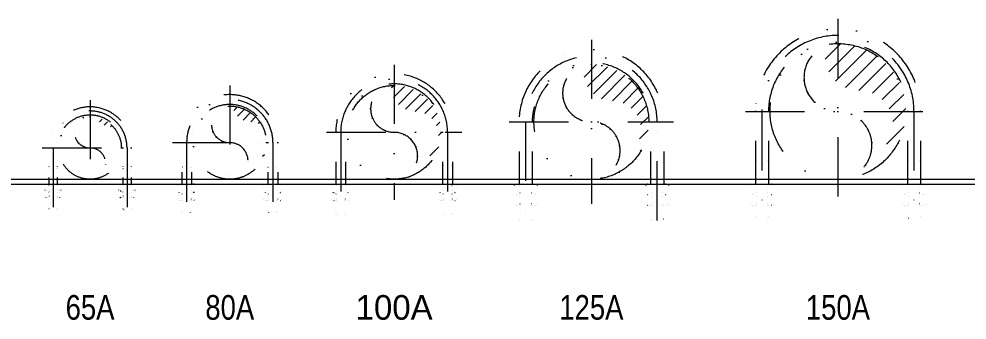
# Model space of a CAD drawing. Extents: x 0 to 90799, y 0 to 77868.
# Drawn here: x 19042 to 20195, y 9003 to 9370 of the extents above; entities that cross this region are included whole.
import ezdxf
from ezdxf.enums import TextEntityAlignment as Align

# ---------------------------------------------------------------- set-up
doc = ezdxf.new("R2010")
doc.units = 0
doc.header["$LTSCALE"] = 30
doc.header["$MEASUREMENT"] = 0
doc.linetypes.add('DGN Style 4', pattern=[4.8, 2.4, -1.2, 0, -1.2])
doc.linetypes.add('DGN Style 6', pattern=[5.7, 0, -1.2, 2.1, -1.2, 0, -1.2])
for name, color, linetype, lineweight in [('L(c)', 1, 'DGN Style 4', 5), ('L(txt)', 2, 'Continuous', 13), ('m_a2', 6, 'DGN Style 6', 5)]:
    doc.layers.add(name, color=color, linetype=linetype, lineweight=lineweight)
doc.styles.add('Style-ENGINEERING', font='ENGINEERING.shx')

# ---------------------------------------------------------------- blocks, each defined once
blk = doc.blocks.new('*U825')
for p, q in [((-28.5, 20.1), (-11.7, 36.9)), ((-27.5, 11.3), (-2.4, 36.4)), ((-23.7, 5.2), (5.2, 34.1)), ((-18.1, 0.9), (11.6, 30.6)), ((-10.2, -1.1), (17.1, 26.2)), ((-1.9, -2.7), (21.6, 20.8)), ((4, -6.8), (25.2, 14.5)), ((7.9, -12.7), (27.7, 7.1)), ((9.5, -21.1), (28.5, -2)), ((3.5, -36.9), (26.2, -14.2))]:
    blk.add_line(p, q)
blk = doc.blocks.new('*U824')
blk.add_circle((0, 0), 38.1)
for centre, start, end in [((0, 19.1), 89.9989, 270.0011), ((0, -19.1), 270.0011, 89.9989)]:
    blk.add_arc(centre, 19.1, start, end)
blk.add_blockref('*U825', (9.6, 1.1))
blk = doc.blocks.new('*U827')
for p, q in [((-50, 12.5), (-50, -31.7)), ((-40, 12.5), (-40, -31.7)), ((40, 12.5), (40, -31.7)), ((50, 12.5), (50, -31.7)), ((-50, -10.3), (-48.7, -12.5)), ((-40, -10.3), (-41.2, -12.5)), ((40, -10.3), (41.3, -12.5)), ((50, -10.3), (48.8, -12.5)), ((-40, -12.5), (-50, -12.5)), ((-48.7, -12.5), (-48.7, -31.7)), ((-41.2, -12.5), (-41.2, -31.7)), ((40, -12.5), (50, -12.5)), ((41.3, -12.5), (41.3, -31.7)), ((48.8, -12.5), (48.8, -31.7)), ((-53.3, -31.7), (-54.8, -32.6)), ((-54.8, -38.8), (-54.8, -32.7)), ((-36.8, -31.7), (-53.3, -31.7)), ((-49.9, -38.1), (-49.9, -33.3)), ((-40.1, -38.1), (-40.1, -33.3)), ((-36.8, -31.7), (-35.2, -32.6)), ((-35.2, -38.8), (-35.2, -32.7)), ((4.2, -25.4), (4.5, -25)), ((36.8, -31.7), (35.2, -32.6)), ((35.2, -38.8), (35.2, -32.7)), ((36.8, -31.7), (53.3, -31.7)), ((40.1, -38.1), (40.1, -33.3)), ((49.9, -38.1), (49.9, -33.3)), ((53.3, -31.7), (54.8, -32.6)), ((54.8, -38.8), (54.8, -32.7)), ((-53.3, -39.7), (-54.8, -38.8)), ((-53.3, -39.7), (-54.8, -40.6)), ((-54.8, -40.6), (-54.8, -46.7)), ((-36.8, -39.7), (-53.3, -39.7)), ((-36.8, -39.7), (-53.3, -39.7)), ((-49.9, -41.3), (-49.9, -46.1)), ((-40.1, -41.3), (-40.1, -46.1)), ((-36.8, -39.7), (-35.2, -38.8)), ((-36.8, -39.7), (-35.2, -40.6)), ((-35.2, -40.6), (-35.2, -46.7)), ((36.8, -39.7), (35.2, -38.8)), ((36.8, -39.7), (35.2, -40.6)), ((35.2, -40.6), (35.2, -46.7)), ((36.8, -39.7), (53.3, -39.7)), ((36.8, -39.7), (53.3, -39.7)), ((40.1, -41.3), (40.1, -46.1)), ((49.9, -41.3), (49.9, -46.1)), ((53.3, -39.7), (54.8, -38.8)), ((53.3, -39.7), (54.8, -40.6)), ((54.8, -40.6), (54.8, -46.7)), ((-53.3, -47.7), (-54.8, -46.8)), ((-36.8, -47.7), (-53.3, -47.7)), ((-50, -47.7), (-50, -61.3)), ((-48.7, -47.7), (-48.7, -62.5)), ((-41.2, -47.7), (-41.2, -62.5)), ((-40, -47.7), (-40, -61.3)), ((-36.8, -47.7), (-35.2, -46.8)), ((36.8, -47.7), (35.2, -46.8)), ((36.8, -47.7), (53.3, -47.7)), ((40, -47.7), (40, -61.3)), ((41.3, -47.7), (41.3, -62.5)), ((48.8, -47.7), (48.8, -62.5)), ((50, -47.7), (50, -61.3)), ((53.3, -47.7), (54.8, -46.8)), ((-40, -61.3), (-50, -61.3)), ((-50, -61.3), (-48.7, -62.5)), ((-41.2, -62.5), (-48.7, -62.5)), ((-40, -61.3), (-41.2, -62.5)), ((40, -61.3), (50, -61.3)), ((40, -61.3), (41.3, -62.5)), ((41.3, -62.5), (48.8, -62.5)), ((50, -61.3), (48.8, -62.5))]:
    blk.add_line(p, q)
for centre, radius, start, end in [((0, 12.5), 50, 0, 180), ((0, 12.5), 40, 0, 180), ((-53.6, -36.2), 4.72, 38.8105, 74.9755), ((-45, -40), 8.33, 53.8846, 126.1154), ((-36.4, -36.2), 4.72, 105.0245, 141.1895), ((36.4, -36.2), 4.72, 38.8105, 74.9755), ((45, -40), 8.33, 53.8846, 126.1154), ((53.6, -36.2), 4.72, 105.0245, 141.1895), ((-53.6, -35.1), 4.72, 285.0245, 321.1895), ((-53.6, -44.2), 4.72, 38.8105, 74.9755), ((-53.6, -43.1), 4.72, 285.0245, 321.1895), ((-45, -31.3), 8.33, 233.8846, 306.1154), ((-45, -48), 8.33, 53.8846, 126.1154), ((-45, -39.3), 8.33, 233.8846, 306.1154), ((-36.4, -35.1), 4.72, 218.8105, 254.9755), ((-36.4, -44.2), 4.72, 105.0245, 141.1895), ((-36.4, -43.1), 4.72, 218.8105, 254.9755), ((36.4, -35.1), 4.72, 285.0245, 321.1895), ((36.4, -44.2), 4.72, 38.8105, 74.9755), ((36.4, -43.1), 4.72, 285.0245, 321.1895), ((45, -31.3), 8.33, 233.8846, 306.1154), ((45, -48), 8.33, 53.8846, 126.1154), ((45, -39.3), 8.33, 233.8846, 306.1154), ((53.6, -35.1), 4.72, 218.8105, 254.9755), ((53.6, -44.2), 4.72, 105.0245, 141.1895), ((53.6, -43.1), 4.72, 218.8105, 254.9755)]:
    blk.add_arc(centre, radius, start, end)
blk = doc.blocks.new('*U826')
at = {"layer": 'L(c)'}
for p, q in [((-45, 12.5), (-45, -62.5)), ((45, 12.5), (45, -62.5))]:
    blk.add_line(p, q, dxfattribs=at)
blk.add_arc((0, 12.5), 45, 0, 180, dxfattribs=at)
at = {"layer": 'm_a2'}
blk.add_blockref('*U827', (0, 0), dxfattribs=at)
blk = doc.blocks.new('*U823')
at = {"layer": 'L(c)'}
for p, q in [((0, 66.6), (0, -49.7)), ((-58.1, 8.4), (58.2, 8.4))]:
    blk.add_line(p, q, dxfattribs=at)
blk.add_blockref('*U826', (0, -4.1), dxfattribs=at)
at = {"layer": 'm_a2'}
blk.add_blockref('*U824', (0, 8.4), dxfattribs=at)
blk = doc.blocks.new('*U830')
for p, q in [((-33.4, 21.8), (-11.9, 43.3)), ((-31.6, 12.3), (-1.6, 42.3)), ((-27.1, 5.5), (6.9, 39.5)), ((-20.4, 0.8), (14.2, 35.5)), ((-11.1, -1.2), (20.4, 30.3)), ((-1.9, -3.2), (25.5, 24.1)), ((4.8, -7.9), (29.6, 16.9)), ((9.3, -14.7), (32.4, 8.4)), ((11.1, -24.2), (33.4, -1.9)), ((3.3, -43.3), (31, -15.6))]:
    blk.add_line(p, q)
blk = doc.blocks.new('*U829')
blk.add_circle((0, 0), 44.5)
for centre, start, end in [((0, 22.3), 89.9989, 270.0011), ((0, -22.3), 270.0011, 89.9989)]:
    blk.add_arc(centre, 22.3, start, end)
blk.add_blockref('*U830', (11.1, 1.2))
blk = doc.blocks.new('*U832')
for p, q in [((-58.5, 13.3), (-58.5, -37.3)), ((-46.5, 13.3), (-46.5, -37.3)), ((46.5, 13.3), (46.5, -37.3)), ((58.5, 13.3), (58.5, -37.3)), ((-57.3, -16.7), (-58.5, -14.6)), ((-46.5, -16.7), (-58.5, -16.7)), ((-57.3, -16.7), (-57.3, -37.3)), ((-47.8, -16.7), (-46.5, -14.6)), ((-47.8, -16.7), (-47.8, -37.3)), ((47.7, -16.7), (46.5, -14.6)), ((46.5, -16.7), (58.5, -16.7)), ((47.7, -16.7), (47.7, -37.3)), ((57.2, -16.7), (58.5, -14.6)), ((57.2, -16.7), (57.2, -37.3)), ((4.8, -31), (5.2, -30.6)), ((-61.5, -37.3), (-63.5, -38.4)), ((-63.5, -38.4), (-63.5, -46.2)), ((-43.5, -37.3), (-61.5, -37.3)), ((-58, -39.3), (-58, -45.3)), ((-47, -39.3), (-47, -45.3)), ((-43.5, -37.3), (-41.6, -38.4)), ((-41.6, -38.4), (-41.6, -46.2)), ((43.5, -37.3), (41.5, -38.4)), ((41.5, -38.4), (41.5, -46.2)), ((43.5, -37.3), (61.5, -37.3)), ((47, -39.3), (47, -45.3)), ((58, -39.3), (58, -45.3)), ((61.5, -37.3), (63.4, -38.4)), ((63.4, -38.4), (63.4, -46.2)), ((-61.5, -47.3), (-63.5, -46.2)), ((-61.5, -47.3), (-63.5, -48.4)), ((-63.5, -56.2), (-63.5, -48.4)), ((-61.5, -57.3), (-63.5, -56.2)), ((-43.5, -47.3), (-61.5, -47.3)), ((-43.5, -47.3), (-61.5, -47.3)), ((-43.5, -47.3), (-61.5, -47.3)), ((-43.5, -57.3), (-61.5, -57.3)), ((-58.5, -57.3), (-58.5, -70.5)), ((-58, -55.3), (-58, -49.3)), ((-57.3, -57.3), (-57.3, -71.7)), ((-47.8, -57.3), (-47.8, -71.7)), ((-47, -55.3), (-47, -49.3)), ((-46.5, -57.3), (-46.5, -70.5)), ((-43.5, -47.3), (-41.6, -46.2)), ((-43.5, -47.3), (-41.6, -48.4)), ((-43.5, -57.3), (-41.6, -56.2)), ((-41.6, -56.2), (-41.6, -48.4)), ((43.5, -47.3), (41.5, -46.2)), ((43.5, -47.3), (41.5, -48.4)), ((41.5, -56.2), (41.5, -48.4)), ((43.5, -57.3), (41.5, -56.2)), ((43.5, -47.3), (61.5, -47.3)), ((43.5, -47.3), (61.5, -47.3)), ((43.5, -47.3), (61.5, -47.3)), ((43.5, -57.3), (61.5, -57.3)), ((46.5, -57.3), (46.5, -70.5)), ((47, -55.3), (47, -49.3)), ((47.7, -57.3), (47.7, -71.7)), ((57.2, -57.3), (57.2, -71.7)), ((58, -55.3), (58, -49.3)), ((58.5, -57.3), (58.5, -70.5)), ((61.5, -47.3), (63.4, -46.2)), ((61.5, -47.3), (63.4, -48.4)), ((61.5, -57.3), (63.4, -56.2)), ((63.4, -56.2), (63.4, -48.4)), ((-58.5, -70.5), (-46.5, -70.5)), ((-58.5, -70.5), (-57.3, -71.7)), ((-57.3, -71.7), (-47.8, -71.7)), ((-47.8, -71.7), (-46.5, -70.5)), ((58.5, -70.5), (46.5, -70.5)), ((47.7, -71.7), (46.5, -70.5)), ((57.2, -71.7), (47.7, -71.7)), ((58.5, -70.5), (57.2, -71.7))]:
    blk.add_line(p, q)
for centre, radius, start, end in [((0, 13.2), 58.5, 0, 180), ((0, 13.2), 46.5, 0, 180), ((-60.7, -40.2), 2.87, 17.5987, 90), ((-60.7, -44.5), 2.87, 270, 342.4013), ((-52.5, -45.8), 8.52, 49.932, 130.068), ((-52.5, -38.8), 8.52, 229.932, 310.068), ((-44.3, -40.2), 2.87, 90, 162.4013), ((-44.3, -44.5), 2.87, 197.5987, 270), ((44.3, -40.2), 2.87, 17.5987, 90), ((44.3, -44.5), 2.87, 270, 342.4013), ((52.5, -45.8), 8.52, 49.932, 130.068), ((52.5, -38.8), 8.52, 229.932, 310.068), ((60.7, -40.2), 2.87, 90, 162.4013), ((60.7, -44.5), 2.87, 197.5987, 270), ((-60.7, -50.2), 2.87, 17.5987, 90), ((-60.7, -54.5), 2.87, 270, 342.4013), ((-52.5, -55.8), 8.52, 49.932, 130.068), ((-52.5, -48.8), 8.52, 229.932, 310.068), ((-44.3, -50.2), 2.87, 90, 162.4013), ((-44.3, -54.5), 2.87, 197.5987, 270), ((44.3, -50.2), 2.87, 17.5987, 90), ((44.3, -54.5), 2.87, 270, 342.4013), ((52.5, -55.8), 8.52, 49.932, 130.068), ((52.5, -48.8), 8.52, 229.932, 310.068), ((60.7, -50.2), 2.87, 90, 162.4013), ((60.7, -54.5), 2.87, 197.5987, 270)]:
    blk.add_arc(centre, radius, start, end)
blk = doc.blocks.new('*U831')
at = {"layer": 'L(c)'}
for p, q in [((-52.5, 13.3), (-52.5, -71.7)), ((52.5, 13.3), (52.5, -71.7))]:
    blk.add_line(p, q, dxfattribs=at)
blk.add_arc((0, 13.2), 52.5, 0, 180, dxfattribs=at)
at = {"layer": 'm_a2'}
blk.add_blockref('*U832', (0, 0), dxfattribs=at)
blk = doc.blocks.new('*U828')
at = {"layer": 'L(c)'}
for p, q in [((0, 77.3), (0, -61.8)), ((-69.5, 7.7), (69.6, 7.7))]:
    blk.add_line(p, q, dxfattribs=at)
at = {"layer": 'm_a2'}
for name, p in [('*U831', (0, -5.5)), ('*U829', (0, 7.7))]:
    blk.add_blockref(name, p, dxfattribs=at)
blk = doc.blocks.new('*U835')
for p, q in [((-42.9, 27.7), (-14.8, 55.7)), ((-40.5, 15.7), (-1.8, 54.3)), ((-34.6, 7.1), (9, 50.8)), ((-26.1, 1.2), (18.3, 45.6)), ((-14.3, -1.4), (26.1, 39)), ((-2.4, -4), (32.7, 31.1)), ((6.1, -9.9), (37.9, 21.9)), ((11.9, -18.5), (41.5, 11.1)), ((14.3, -30.6), (42.9, -2)), ((3.5, -55.7), (40, -19.2))]:
    blk.add_line(p, q)
blk = doc.blocks.new('*U834')
blk.add_circle((0, 0), 57.1)
for centre, start, end in [((0, 28.6), 89.9989, 270.0011), ((0, -28.6), 270.0011, 89.9989)]:
    blk.add_arc(centre, 28.6, start, end)
blk.add_blockref('*U835', (14.3, 1.4))
blk = doc.blocks.new('*U837')
for p, q in [((-71, 14.5), (-71, -48.6)), ((-59, 14.5), (-59, -48.6)), ((59, 14.5), (59, -48.6)), ((71, 14.5), (71, -48.6)), ((-69.8, -25.5), (-71, -23.3)), ((-59, -25.5), (-71, -25.5)), ((-69.8, -25.5), (-69.8, -48.6)), ((-60.3, -25.5), (-59, -23.3)), ((-60.3, -25.5), (-60.3, -48.6)), ((60.2, -25.5), (59, -23.3)), ((59, -25.5), (71, -25.5)), ((60.2, -25.5), (60.2, -48.6)), ((69.7, -25.5), (71, -23.3)), ((69.7, -25.5), (69.7, -48.6)), ((3.5, -42.4), (3.7, -42.3)), ((-74, -48.6), (-76, -49.8)), ((-76, -49.8), (-76, -57.5)), ((-74, -58.6), (-76, -57.5)), ((-56, -48.6), (-74, -48.6)), ((-70.5, -50.6), (-70.5, -56.6)), ((-59.5, -50.6), (-59.5, -56.6)), ((-56, -48.6), (-54.1, -49.8)), ((-56, -58.6), (-54.1, -57.5)), ((-54.1, -49.8), (-54.1, -57.5)), ((56, -48.6), (54, -49.8)), ((54, -49.8), (54, -57.5)), ((56, -58.6), (54, -57.5)), ((56, -48.6), (74, -48.6)), ((59.5, -50.6), (59.5, -56.6)), ((70.5, -50.6), (70.5, -56.6)), ((74, -48.6), (75.9, -49.8)), ((74, -58.6), (75.9, -57.5)), ((75.9, -49.8), (75.9, -57.5)), ((-74, -58.6), (-76, -59.8)), ((-76, -67.5), (-76, -59.8)), ((-74, -68.6), (-76, -67.5)), ((-56, -58.6), (-74, -58.6)), ((-56, -58.6), (-74, -58.6)), ((-56, -58.6), (-74, -58.6)), ((-56, -68.6), (-74, -68.6)), ((-71, -68.6), (-71, -84.2)), ((-70.5, -66.6), (-70.5, -60.6)), ((-69.8, -68.6), (-69.8, -85.5)), ((-60.3, -68.6), (-60.3, -85.5)), ((-59.5, -66.6), (-59.5, -60.6)), ((-59, -68.6), (-59, -84.2)), ((-56, -58.6), (-54.1, -59.8)), ((-56, -68.6), (-54.1, -67.5)), ((-54.1, -67.5), (-54.1, -59.8)), ((56, -58.6), (54, -59.8)), ((54, -67.5), (54, -59.8)), ((56, -68.6), (54, -67.5)), ((56, -58.6), (74, -58.6)), ((56, -58.6), (74, -58.6)), ((56, -58.6), (74, -58.6)), ((56, -68.6), (74, -68.6)), ((59, -68.6), (59, -84.2)), ((59.5, -66.6), (59.5, -60.6)), ((60.2, -68.6), (60.2, -85.5)), ((69.7, -68.6), (69.7, -85.5)), ((70.5, -66.6), (70.5, -60.6)), ((71, -68.6), (71, -84.2)), ((74, -58.6), (75.9, -59.8)), ((74, -68.6), (75.9, -67.5)), ((75.9, -67.5), (75.9, -59.8)), ((-71, -84.2), (-59, -84.2)), ((-71, -84.2), (-69.8, -85.5)), ((-69.8, -85.5), (-60.3, -85.5)), ((-60.3, -85.5), (-59, -84.2)), ((71, -84.2), (59, -84.2)), ((60.2, -85.5), (59, -84.2)), ((69.7, -85.5), (60.2, -85.5)), ((71, -84.2), (69.7, -85.5))]:
    blk.add_line(p, q)
for centre, radius, start, end in [((0, 14.5), 71, 0, 180), ((0, 14.5), 59, 0, 180), ((-73.2, -51.5), 2.87, 17.5987, 90), ((-73.2, -55.8), 2.87, 270, 342.4013), ((-65, -57.2), 8.52, 49.932, 130.068), ((-65, -50.2), 8.52, 229.932, 310.068), ((-56.8, -51.5), 2.87, 90, 162.4013), ((-56.8, -55.8), 2.87, 197.5987, 270), ((56.8, -51.5), 2.87, 17.5987, 90), ((56.8, -55.8), 2.87, 270, 342.4013), ((65, -57.2), 8.52, 49.932, 130.068), ((65, -50.2), 8.52, 229.932, 310.068), ((73.2, -51.5), 2.87, 90, 162.4013), ((73.2, -55.8), 2.87, 197.5987, 270), ((-73.2, -61.5), 2.87, 17.5987, 90), ((-73.2, -65.8), 2.87, 270, 342.4013), ((-65, -67.2), 8.52, 49.932, 130.068), ((-65, -60.2), 8.52, 229.932, 310.068), ((-56.8, -61.5), 2.87, 90, 162.4013), ((-56.8, -65.8), 2.87, 197.5987, 270), ((56.8, -61.5), 2.87, 17.5987, 90), ((56.8, -65.8), 2.87, 270, 342.4013), ((65, -67.2), 8.52, 49.932, 130.068), ((65, -60.2), 8.52, 229.932, 310.068), ((73.2, -61.5), 2.87, 90, 162.4013), ((73.2, -65.8), 2.87, 197.5987, 270)]:
    blk.add_arc(centre, radius, start, end)
blk = doc.blocks.new('*U836')
at = {"layer": 'L(c)'}
for p, q in [((-65, 14.5), (-65, -85.5)), ((65, 14.5), (65, -85.5))]:
    blk.add_line(p, q, dxfattribs=at)
blk.add_arc((0, 14.5), 65, 0, 180, dxfattribs=at)
at = {"layer": 'm_a2'}
blk.add_blockref('*U837', (0, 0), dxfattribs=at)
blk = doc.blocks.new('*U833')
at = {"layer": 'L(c)'}
for p, q in [((0, 91.1), (0, -73.2)), ((-82.1, 8.9), (82.2, 8.9))]:
    blk.add_line(p, q, dxfattribs=at)
blk.add_blockref('*U836', (0, -5.6), dxfattribs=at)
at = {"layer": 'm_a2'}
blk.add_blockref('*U834', (0, 8.9), dxfattribs=at)
blk = doc.blocks.new('*U840')
for p, q in [((-52, 24.7), (-11.3, 65.4)), ((-50.7, 41.8), (-28.7, 63.8)), ((-47.8, 13.1), (2, 62.8)), ((-40.6, 4.4), (13.4, 58.4)), ((-30.8, -1.6), (23.3, 52.5)), ((-17.6, -4.3), (31.8, 45.2)), ((-4.4, -6.9), (39.1, 36.6)), ((5.4, -12.9), (45.1, 26.7)), ((12.6, -21.6), (49.5, 15.3)), ((16.8, -33.2), (52, 2)), ((15.5, -50.3), (51.6, -14.3)), ((16.3, -65.4), (43.5, -38.2))]:
    blk.add_line(p, q)
blk = doc.blocks.new('*U839')
blk.add_circle((0, 0), 69.9)
for centre, start, end in [((0, 34.9), 89.9989, 270.0011), ((0, -35), 270.0011, 89.9989)]:
    blk.add_arc(centre, 35, start, end)
blk.add_blockref('*U840', (17.6, 4.2))
blk = doc.blocks.new('*U842')
for p, q in [((-88, 16), (-88, -59.9)), ((-72, 16), (-72, -59.9)), ((72, 16), (72, -59.9)), ((88, 16), (88, -59.9)), ((-88, -31.2), (-86.5, -34)), ((-72, -34), (-88, -34)), ((-86.5, -34), (-86.5, -59.9)), ((-72, -31.2), (-73.5, -34)), ((-73.5, -34), (-73.5, -59.9)), ((72, -31.2), (73.5, -34)), ((72, -34), (88, -34)), ((73.5, -34), (73.5, -59.9)), ((88, -31.2), (86.5, -34)), ((86.5, -34), (86.5, -59.9)), ((7.3, -53.5), (7.8, -53)), ((-91.5, -59.9), (-93.9, -61.3)), ((-93.9, -61.3), (-93.9, -71.5)), ((-68.5, -59.9), (-91.5, -59.9)), ((-86.9, -62.3), (-86.9, -70.5)), ((-73.1, -62.3), (-73.1, -70.5)), ((-68.5, -59.9), (-66.1, -61.3)), ((-66.1, -61.3), (-66.1, -71.5)), ((68.5, -59.9), (66.1, -61.3)), ((66.1, -61.3), (66.1, -71.5)), ((68.5, -59.9), (91.5, -59.9)), ((73.1, -62.3), (73.1, -70.5)), ((86.9, -62.3), (86.9, -70.5)), ((91.5, -59.9), (93.9, -61.3)), ((93.9, -61.3), (93.9, -71.5)), ((-91.5, -72.9), (-93.9, -71.5)), ((-91.5, -72.9), (-93.9, -74.3)), ((-93.9, -84.5), (-93.9, -74.3)), ((-68.5, -72.9), (-91.5, -72.9)), ((-68.5, -72.9), (-91.5, -72.9)), ((-86.9, -83.5), (-86.9, -75.3)), ((-73.1, -83.5), (-73.1, -75.3)), ((-68.5, -72.9), (-66.1, -71.5)), ((-68.5, -72.9), (-66.1, -74.3)), ((-66.1, -84.5), (-66.1, -74.3)), ((68.5, -72.9), (66.1, -71.5)), ((68.5, -72.9), (66.1, -74.3)), ((66.1, -84.5), (66.1, -74.3)), ((68.5, -72.9), (91.5, -72.9)), ((68.5, -72.9), (91.5, -72.9)), ((73.1, -83.5), (73.1, -75.3)), ((86.9, -83.5), (86.9, -75.3)), ((91.5, -72.9), (93.9, -71.5)), ((91.5, -72.9), (93.9, -74.3)), ((93.9, -84.5), (93.9, -74.3)), ((-91.5, -85.9), (-93.9, -84.5)), ((-68.5, -85.9), (-91.5, -85.9)), ((-88, -85.9), (-88, -102.5)), ((-86.5, -85.9), (-86.5, -104)), ((-73.5, -85.9), (-73.5, -104)), ((-72, -85.9), (-72, -102.5)), ((-68.5, -85.9), (-66.1, -84.5)), ((68.5, -85.9), (66.1, -84.5)), ((68.5, -85.9), (91.5, -85.9)), ((72, -85.9), (72, -102.5)), ((73.5, -85.9), (73.5, -104)), ((86.5, -85.9), (86.5, -104)), ((88, -85.9), (88, -102.5)), ((91.5, -85.9), (93.9, -84.5)), ((-88, -102.5), (-86.5, -104)), ((-72, -102.5), (-88, -102.5)), ((-72, -102.5), (-73.5, -104)), ((72, -102.5), (73.5, -104)), ((72, -102.5), (88, -102.5)), ((88, -102.5), (86.5, -104)), ((-73.5, -104), (-86.5, -104)), ((73.5, -104), (86.5, -104))]:
    blk.add_line(p, q)
for centre, radius, start, end in [((0, 16), 88, 0, 180), ((0, 16), 72, 0, 180), ((-90.4, -63.6), 3.7, 20.57, 90), ((-80, -71.1), 11.2, 51.7868, 128.2132), ((-69.6, -63.6), 3.7, 90, 159.43), ((69.6, -63.6), 3.7, 20.57, 90), ((80, -71.1), 11.2, 51.7868, 128.2132), ((90.4, -63.6), 3.7, 90, 159.43), ((-90.4, -69.2), 3.7, 270, 339.43), ((-90.4, -76.6), 3.7, 20.57, 90), ((-80, -61.7), 11.2, 231.7868, 308.2132), ((-80, -84.1), 11.2, 51.7868, 128.2132), ((-69.6, -69.2), 3.7, 200.57, 270), ((-69.6, -76.6), 3.7, 90, 159.43), ((69.6, -69.2), 3.7, 270, 339.43), ((69.6, -76.6), 3.7, 20.57, 90), ((80, -61.7), 11.2, 231.7868, 308.2132), ((80, -84.1), 11.2, 51.7868, 128.2132), ((90.4, -69.2), 3.7, 200.57, 270), ((90.4, -76.6), 3.7, 90, 159.43), ((-90.4, -82.2), 3.7, 270, 339.43), ((-80, -74.7), 11.2, 231.7868, 308.2132), ((-69.6, -82.2), 3.7, 200.57, 270), ((69.6, -82.2), 3.7, 270, 339.43), ((80, -74.7), 11.2, 231.7868, 308.2132), ((90.4, -82.2), 3.7, 200.57, 270)]:
    blk.add_arc(centre, radius, start, end)
blk = doc.blocks.new('*U841')
at = {"layer": 'L(c)'}
for p, q in [((-80, 16), (-80, -104)), ((80, -104), (80, 16))]:
    blk.add_line(p, q, dxfattribs=at)
blk.add_arc((0, 16), 80, 0, 180, dxfattribs=at)
at = {"layer": 'm_a2'}
blk.add_blockref('*U842', (0, 0), dxfattribs=at)
blk = doc.blocks.new('*U838')
at = {"layer": 'L(c)'}
for p, q in [((0, 110), (0, -89.8)), ((-99.9, 10.1), (99.9, 10.1))]:
    blk.add_line(p, q, dxfattribs=at)
at = {"layer": 'm_a2'}
for name, p in [('*U841', (0, -5.9)), ('*U839', (0, 10.1))]:
    blk.add_blockref(name, p, dxfattribs=at)
blk = doc.blocks.new('*U845')
for p, q in [((-61.9, 29.6), (-17.3, 74.1)), ((-57.5, 14.1), (-0.1, 71.5)), ((-49, 2.8), (14.5, 66.3)), ((-37.1, -5.1), (27, 59)), ((-20.7, -8.5), (37.7, 49.9)), ((-4.3, -11.9), (46.8, 39.2)), ((7.7, -19.7), (54.1, 26.7)), ((16.1, -31), (59.3, 12.1)), ((20.5, -46.5), (61.8, -5.1)), ((12.7, -74.1), (59.8, -27))]:
    blk.add_line(p, q)
blk = doc.blocks.new('*U844')
blk.add_circle((0, 0), 82.6)
for centre, start, end in [((0, 41.3), 89.9989, 270.0011), ((0, -41.3), 270.0011, 89.9989)]:
    blk.add_arc(centre, 41.3, start, end)
blk.add_blockref('*U845', (20.7, 8.5))
blk = doc.blocks.new('*U847')
for p, q in [((-100.5, 14.8), (-100.5, -73.8)), ((-84.5, 14.8), (-84.5, -73.8)), ((84.5, 14.8), (84.5, -73.8)), ((100.5, 14.8), (100.5, -73.8)), ((-100.5, -42.5), (-99, -45.2)), ((-84.5, -45.2), (-100.5, -45.2)), ((-99, -45.2), (-99, -73.8)), ((-84.5, -42.5), (-86, -45.2)), ((-86, -45.2), (-86, -73.8)), ((84.5, -42.5), (86, -45.2)), ((84.5, -45.2), (100.5, -45.2)), ((86, -45.2), (86, -73.8)), ((100.5, -42.5), (99, -45.2)), ((99, -45.2), (99, -73.8)), ((8.5, -67.4), (9, -66.8)), ((-104, -73.8), (-106.4, -75.2)), ((-106.4, -75.2), (-106.4, -85.5)), ((-81, -73.8), (-104, -73.8)), ((-99.4, -76.2), (-99.4, -84.4)), ((-85.6, -76.2), (-85.6, -84.4)), ((-81, -73.8), (-78.6, -75.2)), ((-78.6, -75.2), (-78.6, -85.5)), ((81, -73.8), (78.6, -75.2)), ((78.6, -75.2), (78.6, -85.5)), ((81, -73.8), (104, -73.8)), ((85.6, -76.2), (85.6, -84.4)), ((99.4, -76.2), (99.4, -84.4)), ((104, -73.8), (106.4, -75.2)), ((106.4, -75.2), (106.4, -85.5)), ((-104, -86.8), (-106.4, -85.5)), ((-104, -86.8), (-106.4, -88.2)), ((-106.4, -98.5), (-106.4, -88.2)), ((-81, -86.8), (-104, -86.8)), ((-81, -86.8), (-104, -86.8)), ((-99.4, -97.4), (-99.4, -89.2)), ((-85.6, -97.4), (-85.6, -89.2)), ((-81, -86.8), (-78.6, -85.5)), ((-81, -86.8), (-78.6, -88.2)), ((-78.6, -98.5), (-78.6, -88.2)), ((81, -86.8), (78.6, -85.5)), ((81, -86.8), (78.6, -88.2)), ((78.6, -98.5), (78.6, -88.2)), ((81, -86.8), (104, -86.8)), ((81, -86.8), (104, -86.8)), ((85.6, -97.4), (85.6, -89.2)), ((99.4, -97.4), (99.4, -89.2)), ((104, -86.8), (106.4, -85.5)), ((104, -86.8), (106.4, -88.2)), ((106.4, -98.5), (106.4, -88.2)), ((-104, -99.8), (-106.4, -98.5)), ((-81, -99.8), (-104, -99.8)), ((-100.5, -99.8), (-100.5, -113.7)), ((-99, -99.8), (-99, -115.2)), ((-86, -99.8), (-86, -115.2)), ((-84.5, -99.8), (-84.5, -113.7)), ((-81, -99.8), (-78.6, -98.5)), ((81, -99.8), (78.6, -98.5)), ((81, -99.8), (104, -99.8)), ((84.5, -99.8), (84.5, -113.7)), ((86, -99.8), (86, -115.2)), ((99, -99.8), (99, -115.2)), ((100.5, -99.8), (100.5, -113.7)), ((104, -99.8), (106.4, -98.5)), ((-100.5, -113.7), (-99, -115.2)), ((-84.5, -113.7), (-100.5, -113.7)), ((-86, -115.2), (-99, -115.2)), ((-84.5, -113.7), (-86, -115.2)), ((84.5, -113.7), (86, -115.2)), ((84.5, -113.7), (100.5, -113.7)), ((86, -115.2), (99, -115.2)), ((100.5, -113.7), (99, -115.2))]:
    blk.add_line(p, q)
for centre, radius, start, end in [((0, 14.7), 100.5, 0, 180), ((0, 14.7), 84.5, 0, 180), ((-102.9, -77.6), 3.7, 20.57, 90), ((-92.5, -85.1), 11.2, 51.7868, 128.2132), ((-82.1, -77.6), 3.7, 90, 159.43), ((82.1, -77.6), 3.7, 20.57, 90), ((92.5, -85.1), 11.2, 51.7868, 128.2132), ((102.9, -77.6), 3.7, 90, 159.43), ((-102.9, -83.2), 3.7, 270, 339.43), ((-102.9, -90.6), 3.7, 20.57, 90), ((-92.5, -75.7), 11.2, 231.7868, 308.2132), ((-92.5, -98.1), 11.2, 51.7868, 128.2132), ((-82.1, -83.2), 3.7, 200.57, 270), ((-82.1, -90.6), 3.7, 90, 159.43), ((82.1, -83.2), 3.7, 270, 339.43), ((82.1, -90.6), 3.7, 20.57, 90), ((92.5, -75.7), 11.2, 231.7868, 308.2132), ((92.5, -98.1), 11.2, 51.7868, 128.2132), ((102.9, -83.2), 3.7, 200.57, 270), ((102.9, -90.6), 3.7, 90, 159.43), ((-102.9, -96.2), 3.7, 270, 339.43), ((-92.5, -88.7), 11.2, 231.7868, 308.2132), ((-82.1, -96.2), 3.7, 200.57, 270), ((82.1, -96.2), 3.7, 270, 339.43), ((92.5, -88.7), 11.2, 231.7868, 308.2132), ((102.9, -96.2), 3.7, 200.57, 270)]:
    blk.add_arc(centre, radius, start, end)
blk = doc.blocks.new('*U846')
at = {"layer": 'L(c)'}
for p, q in [((-92.5, 14.8), (-92.5, -115.2)), ((92.5, 14.8), (92.5, -115.2))]:
    blk.add_line(p, q, dxfattribs=at)
blk.add_arc((0, 14.7), 92.5, 0, 180, dxfattribs=at)
at = {"layer": 'm_a2'}
blk.add_blockref('*U847', (0, 0), dxfattribs=at)
blk = doc.blocks.new('*U843')
at = {"layer": 'L(c)'}
for p, q in [((0, 121.3), (0, -103.9)), ((-112.6, 8.7), (112.6, 8.7))]:
    blk.add_line(p, q, dxfattribs=at)
at = {"layer": 'm_a2'}
for name, p in [('*U846', (0, -6)), ('*U844', (0, 8.7))]:
    blk.add_blockref(name, p, dxfattribs=at)

msp = doc.modelspace()

# ---------------------------------------------------------------- linework, layer by layer
at = {"layer": 'L(txt)'}
for p, q in [((18326.7, 9174.7), (22225.2, 9174.7)), ((18326.7, 9168.7), (22225.2, 9168.7))]:
    msp.add_line(p, q, dxfattribs=at)

# ---------------------------------------------------------------- block references
at = {"layer": 'L(c)'}
for name, p in [('*U843', (20038.4, 9248.6)), ('*U838', (19738.4, 9234.5)), ('*U833', (19498.4, 9222.9)), ('*U828', (19298.4, 9211.5)), ('*U823', (19128.4, 9204.4))]:
    msp.add_blockref(name, p, dxfattribs=at)

# ---------------------------------------------------------------- texts
at = {"layer": 'L(txt)', "style": 'Style-ENGINEERING', "width": 0.833334}
for s, p in [('65A', (19128.4, 9018.6)), ('80A', (19298.4, 9018.6)), ('125A', (19738.4, 9018.6)), ('150A', (20038.4, 9018.6))]:
    msp.add_text(s, height=30, dxfattribs=at).set_placement(p, align=Align.MIDDLE_CENTER)
at = {"layer": 'L(txt)', "style": 'Style-ENGINEERING'}
msp.add_text('100A', height=30, dxfattribs=at).set_placement((19498.4, 9018.6), align=Align.MIDDLE_CENTER)

doc.saveas('drawing.dxf')
